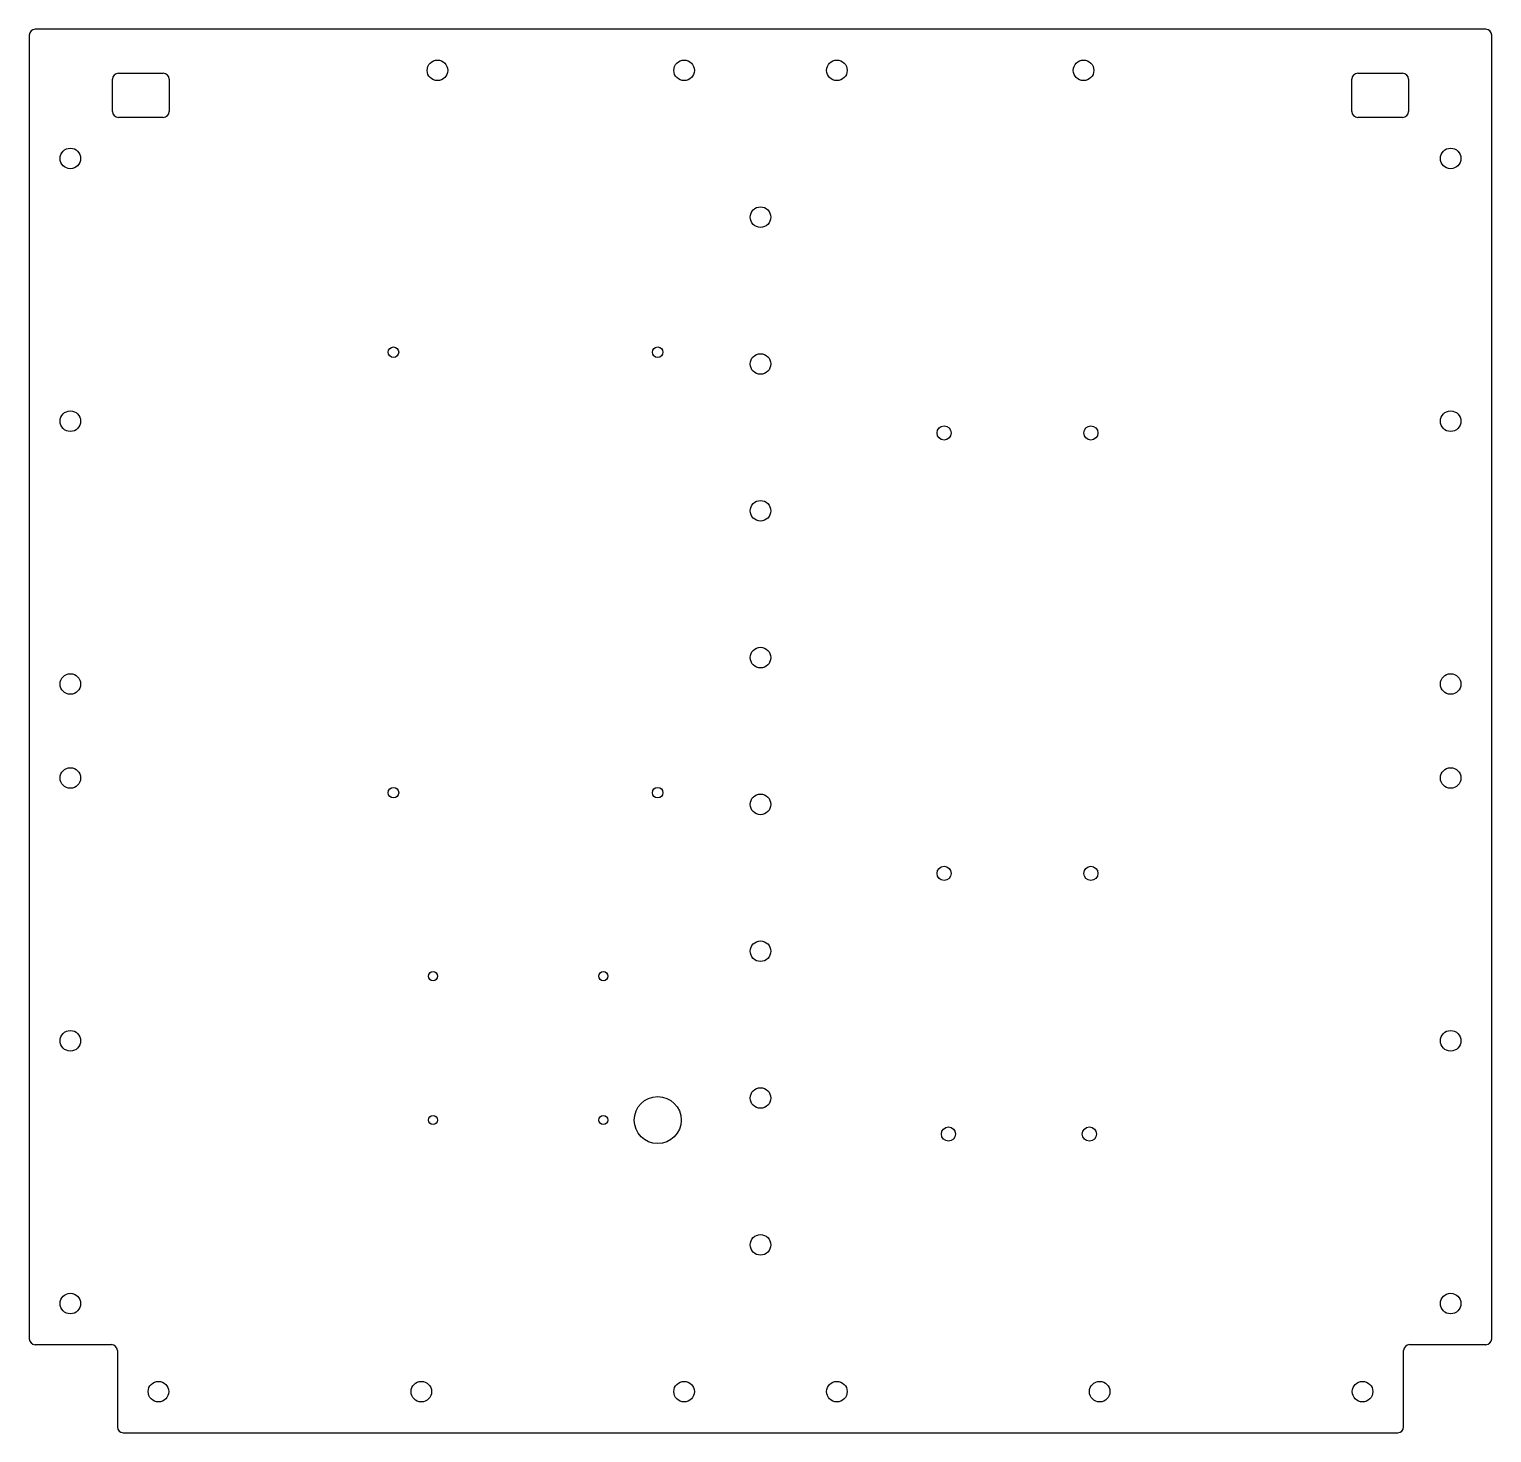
# Model space of a CAD drawing. Header units: inches. Extents: x -9.8 to 9.8, y -9.4 to 9.4.
import ezdxf

# ---------------------------------------------------------------- set-up
doc = ezdxf.new("R2010")
doc.units = ezdxf.units.IN
doc.layers.add('CUTOUTS', color=1, linetype='CONTINUOUS')
doc.layers.add('PERIMETER', color=5, linetype='CONTINUOUS')

msp = doc.modelspace()

# ---------------------------------------------------------------- linework, layer by layer
at = {"layer": 'CUTOUTS'}
for p, q in [((-8.687, 8.307), (-8.687, 8.74)), ((-8.608, 8.819), (-8.006, 8.819)), ((-7.927, 8.74), (-7.927, 8.307)), ((7.927, 8.307), (7.927, 8.74)), ((8.006, 8.819), (8.608, 8.819)), ((8.687, 8.74), (8.687, 8.307)), ((-8.006, 8.228), (-8.608, 8.228)), ((8.608, 8.228), (8.006, 8.228))]:
    msp.add_line(p, q, dxfattribs=at)
for centre, radius in [((-4.331, 8.858), 0.138), ((-1.024, 8.858), 0.138), ((1.024, 8.858), 0.138), ((4.331, 8.858), 0.138), ((-9.252, 7.677), 0.138), ((9.252, 7.677), 0.138), ((0, 6.89), 0.138), ((-4.921, 5.079), 0.0709), ((-1.378, 5.079), 0.0709), ((0, 4.921), 0.138), ((-9.252, 4.154), 0.138), ((9.252, 4.154), 0.138), ((2.461, 3.996), 0.0945), ((4.429, 3.996), 0.0945), ((0, 2.953), 0.138), ((0, 0.984), 0.138), ((-9.252, 0.63), 0.138), ((9.252, 0.63), 0.138), ((-9.252, -0.63), 0.138), ((9.252, -0.63), 0.138), ((-4.921, -0.827), 0.0709), ((-1.378, -0.827), 0.0709), ((0, -0.984), 0.138), ((2.461, -1.909), 0.0945), ((4.429, -1.909), 0.0945), ((0, -2.953), 0.138), ((-4.39, -3.287), 0.061), ((-2.106, -3.287), 0.061), ((-9.252, -4.154), 0.138), ((9.252, -4.154), 0.138), ((-1.378, -5.217), 0.315), ((0, -4.921), 0.138), ((-4.39, -5.217), 0.061), ((-2.106, -5.217), 0.061), ((2.52, -5.404), 0.0945), ((4.409, -5.404), 0.0945), ((0, -6.89), 0.138), ((-9.252, -7.677), 0.138), ((9.252, -7.677), 0.138), ((-8.071, -8.858), 0.138), ((-4.547, -8.858), 0.138), ((-1.024, -8.858), 0.138), ((1.024, -8.858), 0.138), ((4.547, -8.858), 0.138), ((8.071, -8.858), 0.138)]:
    msp.add_circle(centre, radius, dxfattribs=at)
for centre, start, end in [((-8.608, 8.74), 90, 180), ((-8.006, 8.74), 0, 90), ((8.006, 8.74), 90, 180), ((8.608, 8.74), 0, 90), ((-8.608, 8.307), 180, 270), ((-8.006, 8.307), -90, 0), ((8.006, 8.307), 180, 270), ((8.608, 8.307), -90, 0)]:
    msp.add_arc(centre, 0.0787, start, end, dxfattribs=at)
at = {"layer": 'PERIMETER'}
for p, q in [((-9.803, 9.331), (-9.803, -8.15)), ((9.724, 9.409), (-9.724, 9.409)), ((9.803, -8.15), (9.803, 9.331)), ((-9.724, -8.228), (-8.701, -8.228)), ((8.701, -8.228), (9.724, -8.228)), ((-8.622, -8.307), (-8.622, -9.331)), ((8.622, -9.331), (8.622, -8.307)), ((-8.543, -9.409), (8.543, -9.409))]:
    msp.add_line(p, q, dxfattribs=at)
for centre, start, end in [((-9.724, 9.331), 90, 180), ((9.724, 9.331), 0, 90), ((-9.724, -8.15), 180, 270), ((-8.701, -8.307), 0, 90), ((8.701, -8.307), 90, 180), ((9.724, -8.15), -90, 0), ((-8.543, -9.331), 180, 270), ((8.543, -9.331), -90, 0)]:
    msp.add_arc(centre, 0.0787, start, end, dxfattribs=at)

doc.saveas('drawing.dxf')
